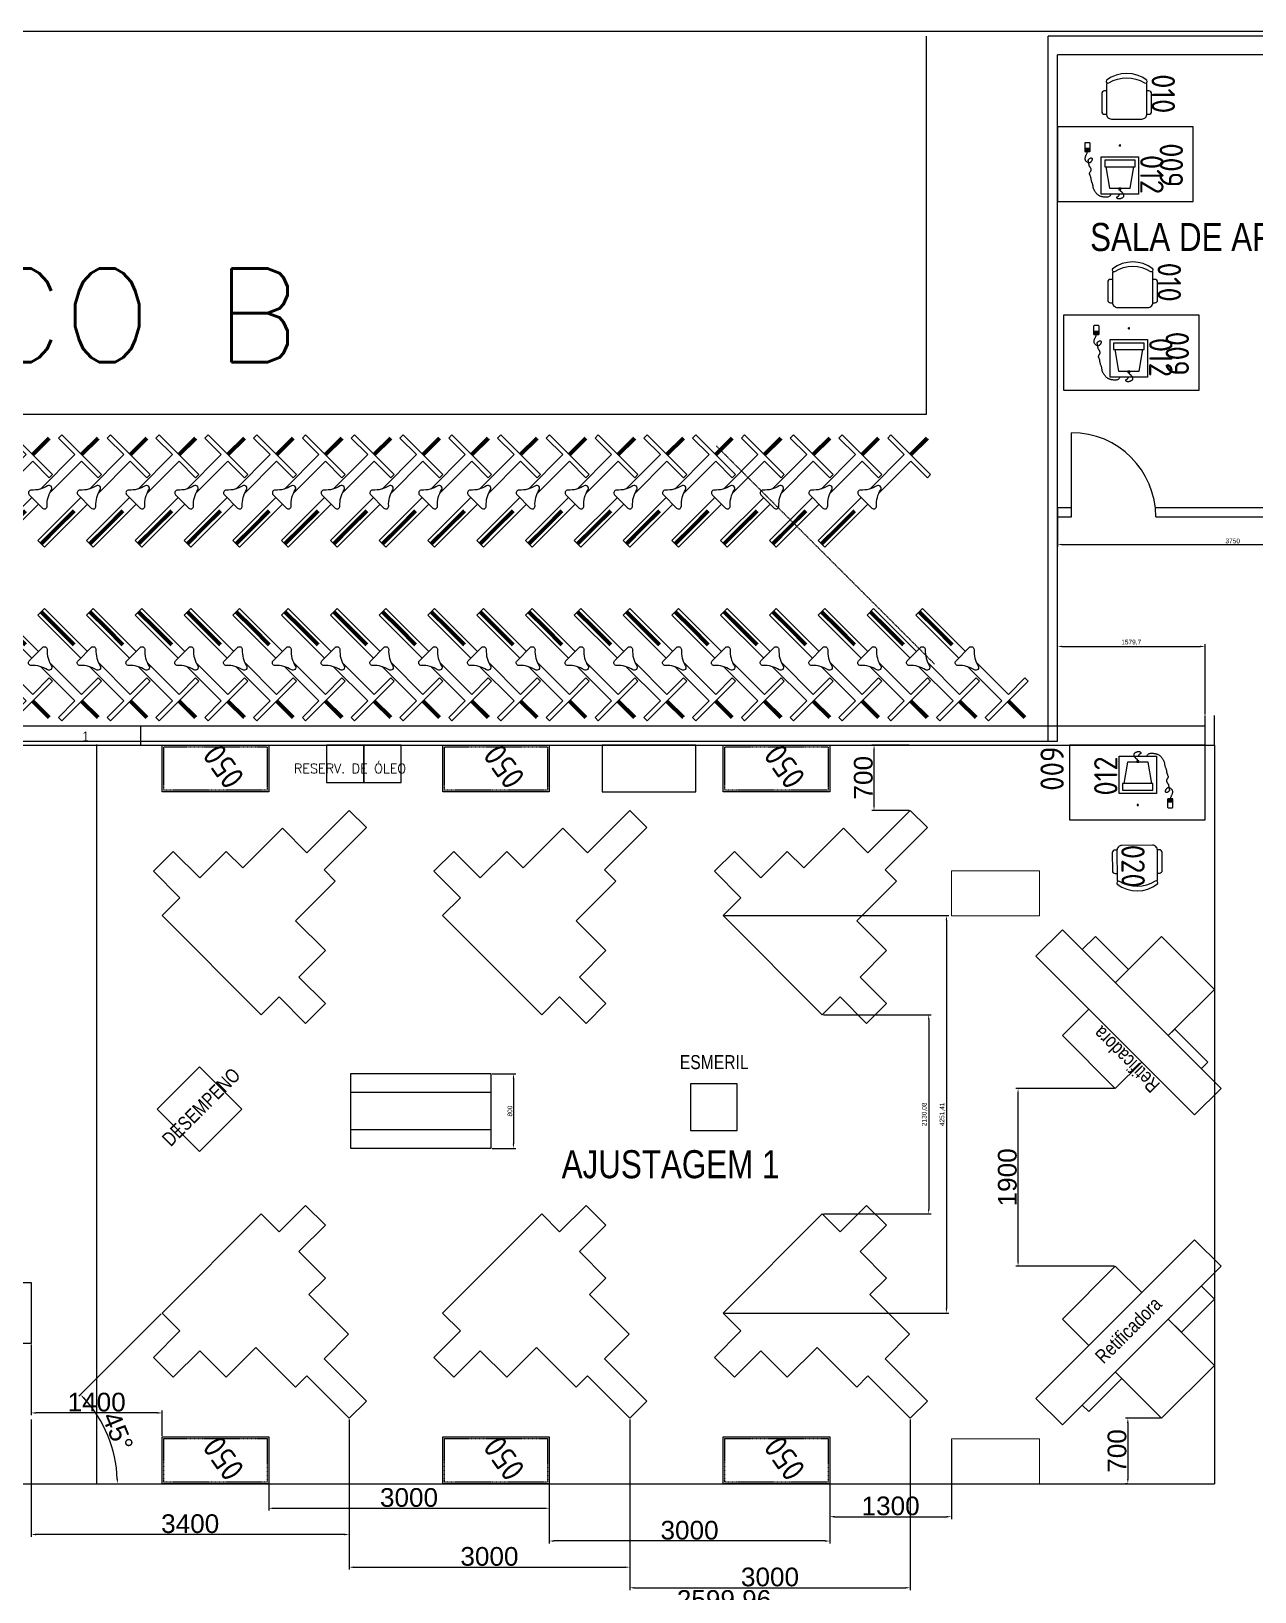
# Model space of a CAD drawing. Header units: millimetres. Extents: x 18768 to 1484868, y -11027 to 520152.
# Drawn here: x 1388153 to 1401237, y 217740 to 234430 of the extents above; entities that cross this region are included whole.
import ezdxf
from ezdxf.enums import TextEntityAlignment as Align

# ---------------------------------------------------------------- set-up
doc = ezdxf.new("R2010")
doc.units = ezdxf.units.MM
for name, pattern in [('DASHED2', [9.525, 6.35, -3.175]), ('DIVIDE', [2.15, 1.5, -0.2, 0.05, -0.15, 0.05, -0.2]), ('HIDDEN2', [4.7625, 3.175, -1.5875])]:
    doc.linetypes.add(name, pattern=pattern)
for name, color, linetype in [('3-MAQUINAS', 5, 'Continuous'), ('8-TEXTO', 4, 'Continuous'), ('8-TEXTO-DETALHES', 6, 'Continuous'), ('L025-CONTORNO', 7, 'Continuous'), ('L025-IMAGIN', 1, 'DIVIDE'), ('L025-TEXTO', 7, 'Continuous'), ('L035-ARRANJO-ADQUIRIR', 102, 'Continuous'), ('L035-ARRANJO-EXISTENTE', 180, 'Continuous'), ('L035-TEXTO', 40, 'Continuous'), ('PAREDES', 7, 'Continuous')]:
    doc.layers.add(name, color=color, linetype=linetype)
doc.layers.add('L035-DEMOLIÇÃO', color=40, linetype='Continuous', plot=False)
doc.styles.add('ISO-CP--25', font='isocp.shx', dxfattribs={"height": 250})
doc.styles.add('ROMANS', font='romans', dxfattribs={"width": 0.8, "height": 300})
doc.styles.get("Standard").update_dxf_attribs({"font": 'arial.ttf'})
doc.dimstyles.new('Anotativo', dxfattribs={"dimscale": 0, "dimtxt": 2.5, "dimasz": 2.5, "dimexe": 1.25, "dimexo": 0.625, "dimtad": 1, "dimtxsty": 'Standard', "dimcen": 2.5, "dimadec": 0, "dimazin": 0, "dimtfac": 1, "dimtmove": 0, "dimatfit": 3, "dimfxl": 1, "dimarcsym": 0})

# ---------------------------------------------------------------- blocks, each defined once
blk = doc.blocks.new('Bicicleta')
for points in [[(-1.142, 1.121), (-1.121, 1.142), (-0.944, 0.965), (-0.965, 0.944)], [(-0.788, 0.767), (-0.767, 0.788), (-0.944, 0.965), (-0.965, 0.944)], [(-0.011, -0.011), (0.011, 0.011), (-0.166, 0.187), (-0.187, 0.166)]]:
    blk.add_hatch(color=256).paths.add_polyline_path(points)
for p, q in [((-0.965, 0.944), (-1.142, 1.121)), ((-0.944, 0.965), (-1.121, 1.142)), ((-0.965, 0.944), (-0.788, 0.767)), ((-0.944, 0.965), (-0.767, 0.788)), ((-0.166, 0.187), (0.011, 0.011)), ((-0.187, 0.166), (-0.011, -0.011))]:
    blk.add_line(p, q)
at = {"color": 1}
for points in [[(-0.707, 0.636), (-1.167, 1.096), (-1.096, 1.167), (-0.636, 0.707)], [(-0.518, 0.589), (-0.177, 0.247), (0, 0.424), (0.035, 0.389), (-0.389, -0.035), (-0.424, 0), (-0.247, 0.177), (-0.615, 0.545)]]:
    blk.add_lwpolyline(points, dxfattribs=at)
blk.add_lwpolyline([(-0.714, 0.556, -0.686338), (-0.736, 0.607), (-0.595, 0.749, -0.686338), (-0.544, 0.726, 0.152911), (-0.499, 0.552, -0.794326), (-0.54, 0.511, 0.152911)], format="xyb", close=True, dxfattribs=at)
blk = doc.blocks.new('BL_SENAI_id9320211380')
at = {"layer": 'L035-ARRANJO-ADQUIRIR', "color": 0}
for points in [[(-38, 199), (-58, 199, 0.414214), (-88, 169), (-88, -21, 0.414214), (-58, -51), (-38, -51)], [(388, -137, 0.129448), (395, -110), (395, 195, 0.414214), (341, 249), (16, 249, 0.414214), (-38, 195), (-38, -112, 0.120944), (-32, -137)], [(395, -51), (415, -51, 0.414214), (445, -21), (445, 169, 0.414214), (415, 199), (395, 199)], [(368, -137, -0.290756), (-12, -137, 0.829608), (-38, -166, 0.333333), (394, -166, 0.829608), (368, -137)]]:
    blk.add_lwpolyline(points, format="xyb", dxfattribs=at)
at = {"layer": 'L025-TEXTO', "style": 'ISO-CP--25'}
blk.add_attdef('rmp_mt_codmaterial', (15, 15), '', height=40, dxfattribs=at)
at = {"layer": 'L025-TEXTO', "style": 'ISO-CP--25', "flags": 1}
for tag in ['rmp_mt_nomeunid', 'rmp_mt_potencia', 'rmp_mt_cod']:
    blk.add_attdef(tag, (15, 15), '', height=40, dxfattribs=at)
blk = doc.blocks.new('BL_SENAI_id9320220810')
at = {"layer": 'L025-CONTORNO', "color": 0}
blk.add_lwpolyline([(-688, 238), (112, 238), (112, 1688), (-688, 1688)], close=True, dxfattribs=at)
at = {"layer": 'L025-TEXTO', "style": 'ISO-CP--25'}
blk.add_attdef('rmp_mt_codmaterial', (15, 15), '', height=40, dxfattribs=at)
at = {"layer": 'L025-TEXTO', "style": 'ISO-CP--25', "flags": 1}
for tag in ['rmp_mt_nomeunid', 'rmp_mt_potencia', 'rmp_mt_cod']:
    blk.add_attdef(tag, (15, 15), '', height=40, dxfattribs=at)
blk = doc.blocks.new('BL_SENAI_id9370710510')
at = {"layer": 'L035-ARRANJO-ADQUIRIR', "color": 0}
for p, q in [((491, 168), (491, 85)), ((495, 168), (495, 145)), ((511, 168), (495, 168)), ((542, 174), (498, 174)), ((511, 145), (511, 168)), ((529, 168), (512, 168)), ((512, 168), (512, 145)), ((529, 145), (529, 168)), ((530, 168), (530, 145)), ((546, 168), (530, 168)), ((546, 145), (546, 168)), ((549, 85), (549, 168)), ((185, 107), (161, 107)), ((173, 95), (173, 119)), ((491, 142), (549, 142)), ((491, 141), (549, 141)), ((495, 145), (511, 145)), ((498, 78), (542, 78)), ((512, 145), (529, 145)), ((530, 145), (546, 145))]:
    blk.add_line(p, q, dxfattribs=at)
for points in [[(173, 581), (172, 586), (170, 590), (168, 593), (165, 596), (162, 598), (160, 599), (158, 600), (156, 602), (154, 603), (153, 604), (152, 606), (152, 607), (152, 609), (151, 610), (151, 611), (150, 612), (149, 613), (148, 614), (146, 615), (145, 616), (143, 617), (141, 618), (139, 620), (138, 622), (136, 624), (135, 627), (134, 630), (133, 633), (133, 637), (133, 640), (133, 644), (133, 647), (134, 650), (134, 653), (135, 656), (137, 658), (138, 661), (140, 663), (142, 665), (144, 667), (146, 668), (148, 670), (151, 671), (153, 672), (156, 673), (158, 674), (160, 675), (162, 676), (164, 676), (166, 677), (168, 678), (170, 678), (172, 679), (174, 679), (175, 679), (177, 680), (179, 680), (180, 680), (182, 680), (183, 680), (185, 680), (187, 680), (189, 679), (190, 679), (192, 678), (194, 678), (195, 677), (197, 676), (199, 675), (200, 674), (201, 672), (203, 671), (204, 670), (205, 669), (205, 667), (206, 666), (206, 665), (206, 664), (206, 663), (206, 662), (205, 660), (205, 659), (204, 658), (203, 658), (201, 657), (200, 656), (199, 655), (197, 654), (196, 653), (194, 653), (193, 652), (191, 651), (190, 650), (189, 649), (187, 648), (186, 647), (185, 645), (184, 644), (183, 642), (182, 640), (181, 637), (179, 635), (176, 632), (173, 629)], [(323, 336), (283, 566), (63, 566), (23, 336)], [(268, 629), (272, 638), (277, 645), (282, 650), (288, 655), (294, 657), (300, 659), (307, 661), (313, 661), (320, 662), (326, 662), (332, 661), (338, 661), (343, 660), (349, 659), (355, 658), (360, 657), (366, 656), (371, 654), (377, 652), (382, 651), (387, 649), (392, 646), (397, 644), (402, 641), (406, 637), (411, 634), (415, 630), (419, 626), (422, 621), (426, 617), (430, 612), (433, 607), (437, 602), (440, 597), (443, 591), (447, 586), (449, 580), (452, 575), (454, 570), (456, 565), (457, 560), (458, 555), (459, 550), (460, 545), (460, 540), (461, 535), (461, 531), (462, 526), (464, 521), (466, 516), (467, 511), (470, 507), (472, 502), (474, 496), (475, 491), (477, 486), (478, 481), (479, 475), (480, 470), (481, 465), (481, 459), (482, 454), (483, 449), (484, 445), (486, 440), (487, 436), (489, 432), (491, 428), (492, 425), (494, 421), (495, 418), (496, 415), (496, 411), (496, 408), (496, 405), (495, 402), (494, 398), (493, 395), (492, 393), (490, 390), (488, 387), (486, 385), (484, 382), (482, 380), (481, 377), (480, 375), (479, 372), (479, 369), (479, 366), (479, 362), (481, 359), (482, 355), (484, 352), (486, 348), (488, 345), (490, 342), (492, 338), (493, 336), (495, 333), (497, 331), (498, 329), (499, 327), (500, 326), (501, 325), (501, 325), (501, 324), (501, 324), (501, 324), (501, 324), (500, 323), (500, 322), (501, 319), (501, 316), (502, 312), (503, 308), (504, 303), (505, 298), (506, 293), (507, 287), (508, 283), (509, 278), (510, 275), (511, 271), (511, 268), (511, 265), (510, 262), (509, 259), (507, 257), (505, 254), (502, 251), (498, 248), (495, 246), (491, 244), (487, 242), (483, 241), (480, 241), (477, 241), (475, 242), (473, 243), (471, 245), (470, 247), (469, 250), (469, 253), (469, 256), (469, 259), (470, 262), (471, 265), (472, 268), (473, 271), (475, 274), (477, 277), (479, 280), (482, 283), (485, 286), (488, 289), (491, 291), (495, 293), (498, 294), (503, 294), (507, 293), (512, 292), (517, 290), (522, 287), (527, 283), (531, 279), (536, 274), (539, 269), (542, 263), (543, 257), (544, 251), (544, 245), (543, 239), (542, 233), (540, 227), (538, 221), (536, 216), (533, 210), (530, 205), (528, 199), (525, 194), (523, 189), (521, 183), (520, 177), (520, 174)]]:
    blk.add_lwpolyline(points, dxfattribs=at)
for points in [[(-27, 229), (-27, 629), (373, 629), (373, 229)], [(162, 566), (184, 566), (184, 581), (162, 581)], [(335, 266), (335, 336), (10, 336), (10, 266)]]:
    blk.add_lwpolyline(points, close=True, dxfattribs=at)
for centre, start, end in [((498, 168), 90, 180), ((542, 168), 0, 90), ((498, 85), 180, 270), ((542, 85), 270, 0)]:
    blk.add_arc(centre, 6.72, start, end, dxfattribs=at)
at = {"layer": 'L025-TEXTO', "style": 'ISO-CP--25'}
blk.add_attdef('rmp_mt_codmaterial', (15, 15), '', height=40, dxfattribs=at)
at = {"layer": 'L025-TEXTO', "style": 'ISO-CP--25', "flags": 1}
for tag in ['rmp_mt_nomeunid', 'rmp_mt_potencia', 'rmp_mt_cod']:
    blk.add_attdef(tag, (15, 15), '', height=40, dxfattribs=at)
blk = doc.blocks.new('*D313')
at = {"layer": 'DEFPOINTS', "color": 0, "linetype": 'ByBlock', "lineweight": 15, "transparency": 16777216}
for p in [(1399126, 229336), (1402876, 229336), (1402876, 228940)]:
    blk.add_point(p, dxfattribs=at)
at = {"layer": 'PAREDES', "color": 0, "linetype": 'ByBlock', "lineweight": -2, "transparency": 16777216}
for p, q in [((1399126, 229323), (1399126, 228915)), ((1402876, 229323), (1402876, 228915)), ((1399176, 228940), (1402826, 228940))]:
    blk.add_line(p, q, dxfattribs=at)
at = {"layer": 'PAREDES', "color": 0, "linetype": 'ByBlock', "lineweight": 15, "transparency": 16777216}
for points in [[(1399176, 228948), (1399176, 228932), (1399126, 228940)], [(1402826, 228948), (1402826, 228932), (1402876, 228940)]]:
    blk.add_solid(points, dxfattribs=at)
at = {"layer": 'PAREDES', "color": 0, "linetype": 'ByBlock', "lineweight": 15, "transparency": 16777216, "insert": (1401001, 228978), "char_height": 50, "attachment_point": 5}
blk.add_mtext('3750', dxfattribs=at)
blk = doc.blocks.new('*D452')
at = {"layer": 'DEFPOINTS', "color": 0, "linetype": 'ByBlock', "lineweight": 15, "transparency": 16777216}
for p in [(1396862, 217506), (1394262, 216644), (1396862, 216644)]:
    blk.add_point(p, dxfattribs=at)
at = {"layer": 'PAREDES', "color": 0, "linetype": 'ByBlock', "lineweight": -2, "transparency": 16777216}
for p, q in [((1394262, 216657), (1394262, 217531)), ((1394312, 217506), (1396812, 217506)), ((1396862, 216657), (1396862, 217531))]:
    blk.add_line(p, q, dxfattribs=at)
at = {"layer": 'PAREDES', "color": 0, "linetype": 'ByBlock', "lineweight": 15, "transparency": 16777216}
for points in [[(1394312, 217514), (1394312, 217498), (1394262, 217506)], [(1396812, 217514), (1396812, 217498), (1396862, 217506)]]:
    blk.add_solid(points, dxfattribs=at)
at = {"layer": 'PAREDES', "color": 0, "linetype": 'ByBlock', "lineweight": 15, "transparency": 16777216, "insert": (1395562, 217639), "char_height": 200, "attachment_point": 5}
blk.add_mtext('2599,96', dxfattribs=at)
blk = doc.blocks.new('BL_SENAI_id9320240650')
at = {"layer": 'L035-ARRANJO-EXISTENTE', "color": 0}
blk.add_lwpolyline([(-595, 399), (-595, -251), (1405, -251), (1405, 399)], close=True, dxfattribs=at)
at = {"layer": 'L025-TEXTO', "style": 'ISO-CP--25'}
blk.add_attdef('rmp_mt_codmaterial', (15, 15), '', height=40, dxfattribs=at)
at = {"layer": 'L025-TEXTO', "style": 'ISO-CP--25', "flags": 1}
for tag in ['rmp_mt_nomeunid', 'rmp_mt_potencia', 'rmp_mt_cod']:
    blk.add_attdef(tag, (15, 15), '', height=40, dxfattribs=at)
blk = doc.blocks.new('BL_SENAI_id9320230820')
at = {"layer": 'L035-ARRANJO-EXISTENTE', "color": 0}
blk.add_lwpolyline([(-449, -183), (691, -183), (691, 317), (-449, 317)], close=True, dxfattribs=at)
at = {"layer": 'L035-ARRANJO-EXISTENTE', "color": 0, "linetype": 'HIDDEN2'}
blk.add_lwpolyline([(-431, -165), (673, -165), (673, 299), (-431, 299)], close=True, dxfattribs=at)
at = {"layer": 'L025-TEXTO', "style": 'ISO-CP--25'}
blk.add_attdef('rmp_mt_codmaterial', (15, 15), '', height=40, dxfattribs=at)
at = {"layer": 'L025-TEXTO', "style": 'ISO-CP--25', "flags": 1}
for tag in ['rmp_mt_nomeunid', 'rmp_mt_potencia', 'rmp_mt_cod']:
    blk.add_attdef(tag, (15, 15), '', height=40, dxfattribs=at)
blk = doc.blocks.new('BL_SENAI_id9320210400')
at = {"layer": 'L035-ARRANJO-ADQUIRIR', "color": 0}
for points in [[(-690, 550, -0.290756), (-310, 550, 0.829608), (-284, 579, 0.333333), (-716, 579, 0.829608), (-690, 550)], [(-710, 550, 0.129448), (-717, 523), (-717, 219, 0.414214), (-663, 164), (-338, 164, 0.414214), (-284, 219), (-284, 525, 0.120944), (-290, 550)], [(-717, 464), (-737, 464, 0.414214), (-767, 434), (-767, 244, 0.414214), (-737, 214), (-717, 214)], [(-284, 214), (-264, 214, 0.414214), (-234, 244), (-234, 434, 0.414214), (-264, 464), (-284, 464)]]:
    blk.add_lwpolyline(points, format="xyb", dxfattribs=at)
at = {"layer": 'L025-TEXTO', "style": 'ISO-CP--25'}
blk.add_attdef('rmp_mt_codmaterial', (15, 15), '', height=40, dxfattribs=at)
at = {"layer": 'L025-TEXTO', "style": 'ISO-CP--25', "flags": 1}
for tag in ['rmp_mt_nomeunid', 'rmp_mt_potencia', 'rmp_mt_cod']:
    blk.add_attdef(tag, (15, 15), '', height=40, dxfattribs=at)
blk = doc.blocks.new('*D474')
at = {"layer": 'DEFPOINTS', "color": 0, "linetype": 'ByBlock', "lineweight": 15, "transparency": 16777216}
for p in [(1390613, 221781), (1389552, 220720), (1389029, 219245), (1382003, 218896), (1400806, 218896)]:
    blk.add_point(p, dxfattribs=at)
at = {"layer": 'PAREDES', "color": 0, "linetype": 'ByBlock', "lineweight": -2, "transparency": 16777216}
blk.add_line((1389543, 220711), (1388662, 219831), dxfattribs=at)
blk.add_arc((1387728, 218896), 1347, 2.1274, 42.8726, dxfattribs=at)
at = {"layer": 'PAREDES', "color": 0, "linetype": 'ByBlock', "lineweight": 15, "transparency": 16777216}
for points in [[(1388709, 219806), (1388721, 219818), (1388680, 219848)], [(1389082, 218946), (1389065, 218946), (1389075, 218896)]]:
    blk.add_solid(points, dxfattribs=at)
at = {"layer": 'PAREDES', "color": 0, "linetype": 'ByBlock', "lineweight": 15, "transparency": 16777216, "insert": (1389078, 219455), "char_height": 200, "attachment_point": 5, "rotation": 292.5}
blk.add_mtext('45°', dxfattribs=at)
blk = doc.blocks.new('*D475')
at = {"layer": 'DEFPOINTS', "color": 0, "linetype": 'ByBlock', "lineweight": 15, "transparency": 16777216}
for p in [(1388153, 220396), (1388153, 219653), (1389553, 219396)]:
    blk.add_point(p, dxfattribs=at)
at = {"layer": 'PAREDES', "color": 0, "linetype": 'ByBlock', "lineweight": -2, "transparency": 16777216}
for p, q in [((1388153, 220383), (1388153, 219628)), ((1389503, 219653), (1388203, 219653)), ((1389553, 219408), (1389553, 219678))]:
    blk.add_line(p, q, dxfattribs=at)
at = {"layer": 'PAREDES', "color": 0, "linetype": 'ByBlock', "lineweight": 15, "transparency": 16777216}
for points in [[(1388203, 219661), (1388203, 219644), (1388153, 219653)], [(1389503, 219661), (1389503, 219644), (1389553, 219653)]]:
    blk.add_solid(points, dxfattribs=at)
at = {"layer": 'PAREDES', "color": 0, "linetype": 'ByBlock', "lineweight": 15, "transparency": 16777216, "insert": (1388853, 219767), "char_height": 200, "attachment_point": 5}
blk.add_mtext('1400', dxfattribs=at)
blk = doc.blocks.new('*D476')
at = {"layer": 'DEFPOINTS', "color": 0, "linetype": 'ByBlock', "lineweight": 15, "transparency": 16777216}
for p in [(1390693, 219396), (1393693, 219396), (1393693, 218633)]:
    blk.add_point(p, dxfattribs=at)
at = {"layer": 'PAREDES', "color": 0, "linetype": 'ByBlock', "lineweight": -2, "transparency": 16777216}
for p, q in [((1390693, 219383), (1390693, 218608)), ((1393693, 219383), (1393693, 218608)), ((1390743, 218633), (1393643, 218633))]:
    blk.add_line(p, q, dxfattribs=at)
at = {"layer": 'PAREDES', "color": 0, "linetype": 'ByBlock', "lineweight": 15, "transparency": 16777216}
for points in [[(1390743, 218641), (1390743, 218624), (1390693, 218633)], [(1393643, 218641), (1393643, 218624), (1393693, 218633)]]:
    blk.add_solid(points, dxfattribs=at)
at = {"layer": 'PAREDES', "color": 0, "linetype": 'ByBlock', "lineweight": 15, "transparency": 16777216, "insert": (1392193, 218747), "char_height": 200, "attachment_point": 5}
blk.add_mtext('3000', dxfattribs=at)
blk = doc.blocks.new('*D477')
at = {"layer": 'DEFPOINTS', "color": 0, "linetype": 'ByBlock', "lineweight": 15, "transparency": 16777216}
for p in [(1393693, 218896), (1396693, 218896), (1393693, 218283)]:
    blk.add_point(p, dxfattribs=at)
at = {"layer": 'PAREDES', "color": 0, "linetype": 'ByBlock', "lineweight": -2, "transparency": 16777216}
for p, q in [((1393693, 218883), (1393693, 218258)), ((1396693, 218883), (1396693, 218258)), ((1396643, 218283), (1393743, 218283))]:
    blk.add_line(p, q, dxfattribs=at)
at = {"layer": 'PAREDES', "color": 0, "linetype": 'ByBlock', "lineweight": 15, "transparency": 16777216}
for points in [[(1393743, 218291), (1393743, 218274), (1393693, 218283)], [(1396643, 218291), (1396643, 218274), (1396693, 218283)]]:
    blk.add_solid(points, dxfattribs=at)
at = {"layer": 'PAREDES', "color": 0, "linetype": 'ByBlock', "lineweight": 15, "transparency": 16777216, "insert": (1395193, 218397), "char_height": 200, "attachment_point": 5}
blk.add_mtext('3000', dxfattribs=at)
blk = doc.blocks.new('*D478')
at = {"layer": 'DEFPOINTS', "color": 0, "linetype": 'ByBlock', "lineweight": 15, "transparency": 16777216}
for p in [(1388153, 219596), (1391553, 219596), (1388153, 218353)]:
    blk.add_point(p, dxfattribs=at)
at = {"layer": 'PAREDES', "color": 0, "linetype": 'ByBlock', "lineweight": -2, "transparency": 16777216}
for p, q in [((1388153, 219583), (1388153, 218328)), ((1391553, 219583), (1391553, 218328)), ((1391503, 218353), (1388203, 218353))]:
    blk.add_line(p, q, dxfattribs=at)
at = {"layer": 'PAREDES', "color": 0, "linetype": 'ByBlock', "lineweight": 15, "transparency": 16777216}
for points in [[(1388203, 218361), (1388203, 218344), (1388153, 218353)], [(1391503, 218361), (1391503, 218344), (1391553, 218353)]]:
    blk.add_solid(points, dxfattribs=at)
at = {"layer": 'PAREDES', "color": 0, "linetype": 'ByBlock', "lineweight": 15, "transparency": 16777216, "insert": (1389853, 218467), "char_height": 200, "attachment_point": 5}
blk.add_mtext('3400', dxfattribs=at)
blk = doc.blocks.new('*D479')
at = {"layer": 'DEFPOINTS', "color": 0, "linetype": 'ByBlock', "lineweight": 15, "transparency": 16777216}
for p in [(1391553, 219596), (1394553, 219596), (1394553, 218003)]:
    blk.add_point(p, dxfattribs=at)
at = {"layer": 'PAREDES', "color": 0, "linetype": 'ByBlock', "lineweight": -2, "transparency": 16777216}
for p, q in [((1391553, 219583), (1391553, 217978)), ((1394553, 219583), (1394553, 217978)), ((1391603, 218003), (1394503, 218003))]:
    blk.add_line(p, q, dxfattribs=at)
at = {"layer": 'PAREDES', "color": 0, "linetype": 'ByBlock', "lineweight": 15, "transparency": 16777216}
for points in [[(1391603, 218011), (1391603, 217994), (1391553, 218003)], [(1394503, 218011), (1394503, 217994), (1394553, 218003)]]:
    blk.add_solid(points, dxfattribs=at)
at = {"layer": 'PAREDES', "color": 0, "linetype": 'ByBlock', "lineweight": 15, "transparency": 16777216, "insert": (1393053, 218117), "char_height": 200, "attachment_point": 5}
blk.add_mtext('3000', dxfattribs=at)
blk = doc.blocks.new('*D480')
at = {"layer": 'DEFPOINTS', "color": 0, "linetype": 'ByBlock', "lineweight": 15, "transparency": 16777216}
for p in [(1394553, 219596), (1397553, 219596), (1397553, 217783)]:
    blk.add_point(p, dxfattribs=at)
at = {"layer": 'PAREDES', "color": 0, "linetype": 'ByBlock', "lineweight": -2, "transparency": 16777216}
for p, q in [((1394553, 219583), (1394553, 217758)), ((1397553, 219583), (1397553, 217758)), ((1394603, 217783), (1397503, 217783))]:
    blk.add_line(p, q, dxfattribs=at)
at = {"layer": 'PAREDES', "color": 0, "linetype": 'ByBlock', "lineweight": 15, "transparency": 16777216}
for points in [[(1394603, 217791), (1394603, 217774), (1394553, 217783)], [(1397503, 217791), (1397503, 217774), (1397553, 217783)]]:
    blk.add_solid(points, dxfattribs=at)
at = {"layer": 'PAREDES', "color": 0, "linetype": 'ByBlock', "lineweight": 15, "transparency": 16777216, "insert": (1396053, 217897), "char_height": 200, "attachment_point": 5}
blk.add_mtext('3000', dxfattribs=at)
blk = doc.blocks.new('*D481')
at = {"layer": 'DEFPOINTS', "color": 0, "linetype": 'ByBlock', "lineweight": 15, "transparency": 16777216}
for p in [(1397166, 226796), (1397553, 226796), (1397553, 226096)]:
    blk.add_point(p, dxfattribs=at)
at = {"layer": 'PAREDES', "color": 0, "linetype": 'ByBlock', "lineweight": -2, "transparency": 16777216}
for p, q in [((1397541, 226796), (1397141, 226796)), ((1397166, 226146), (1397166, 226746)), ((1397541, 226096), (1397141, 226096))]:
    blk.add_line(p, q, dxfattribs=at)
at = {"layer": 'PAREDES', "color": 0, "linetype": 'ByBlock', "lineweight": 15, "transparency": 16777216}
for points in [[(1397158, 226746), (1397174, 226746), (1397166, 226796)], [(1397158, 226146), (1397174, 226146), (1397166, 226096)]]:
    blk.add_solid(points, dxfattribs=at)
at = {"layer": 'PAREDES', "color": 0, "linetype": 'ByBlock', "lineweight": 15, "transparency": 16777216, "insert": (1397052, 226446), "char_height": 200, "attachment_point": 5, "rotation": 90}
blk.add_mtext('700', dxfattribs=at)
blk = doc.blocks.new('*D482')
at = {"layer": 'DEFPOINTS', "color": 0, "linetype": 'ByBlock', "lineweight": 15, "transparency": 16777216}
for p in [(1396693, 219396), (1397993, 219376), (1397993, 218543)]:
    blk.add_point(p, dxfattribs=at)
at = {"layer": 'PAREDES', "color": 0, "linetype": 'ByBlock', "lineweight": -2, "transparency": 16777216}
for p, q in [((1396693, 219383), (1396693, 218518)), ((1397993, 219363), (1397993, 218518)), ((1396743, 218543), (1397943, 218543))]:
    blk.add_line(p, q, dxfattribs=at)
at = {"layer": 'PAREDES', "color": 0, "linetype": 'ByBlock', "lineweight": 15, "transparency": 16777216}
for points in [[(1396743, 218551), (1396743, 218534), (1396693, 218543)], [(1397943, 218551), (1397943, 218534), (1397993, 218543)]]:
    blk.add_solid(points, dxfattribs=at)
at = {"layer": 'PAREDES', "color": 0, "linetype": 'ByBlock', "lineweight": 15, "transparency": 16777216, "insert": (1397343, 218657), "char_height": 200, "attachment_point": 5}
blk.add_mtext('1300', dxfattribs=at)
blk = doc.blocks.new('*D483')
at = {"layer": 'DEFPOINTS', "color": 0, "linetype": 'ByBlock', "lineweight": 15, "transparency": 16777216}
for p in [(1400240, 219596), (1399880, 218896), (1399886, 218896)]:
    blk.add_point(p, dxfattribs=at)
at = {"layer": 'PAREDES', "color": 0, "linetype": 'ByBlock', "lineweight": -2, "transparency": 16777216}
for p, q in [((1400228, 219596), (1399855, 219596)), ((1399880, 219546), (1399880, 218946)), ((1399874, 218896), (1399855, 218896))]:
    blk.add_line(p, q, dxfattribs=at)
at = {"layer": 'PAREDES', "color": 0, "linetype": 'ByBlock', "lineweight": 15, "transparency": 16777216}
for points in [[(1399871, 219546), (1399888, 219546), (1399880, 219596)], [(1399871, 218946), (1399888, 218946), (1399880, 218896)]]:
    blk.add_solid(points, dxfattribs=at)
at = {"layer": 'PAREDES', "color": 0, "linetype": 'ByBlock', "lineweight": 15, "transparency": 16777216, "insert": (1399765, 219246), "char_height": 200, "attachment_point": 5, "rotation": 90}
blk.add_mtext('700', dxfattribs=at)
blk = doc.blocks.new('*D484')
at = {"layer": 'DEFPOINTS', "color": 0, "linetype": 'ByBlock', "lineweight": 15, "transparency": 16777216}
for p in [(1398706, 223122), (1399745, 223122), (1399745, 221222)]:
    blk.add_point(p, dxfattribs=at)
at = {"layer": 'PAREDES', "color": 0, "linetype": 'ByBlock', "lineweight": -2, "transparency": 16777216}
for p, q in [((1399733, 223122), (1398681, 223122)), ((1398706, 221272), (1398706, 223072)), ((1399733, 221222), (1398681, 221222))]:
    blk.add_line(p, q, dxfattribs=at)
at = {"layer": 'PAREDES', "color": 0, "linetype": 'ByBlock', "lineweight": 15, "transparency": 16777216}
for points in [[(1398698, 223072), (1398714, 223072), (1398706, 223122)], [(1398698, 221272), (1398714, 221272), (1398706, 221222)]]:
    blk.add_solid(points, dxfattribs=at)
at = {"layer": 'PAREDES', "color": 0, "linetype": 'ByBlock', "lineweight": 15, "transparency": 16777216, "insert": (1398592, 222172), "char_height": 200, "attachment_point": 5, "rotation": 90}
blk.add_mtext('1900', dxfattribs=at)
blk = doc.blocks.new('*D485')
at = {"layer": 'DEFPOINTS', "color": 0, "linetype": 'ByBlock', "lineweight": 15, "transparency": 16777216}
for p in [(1395552, 224972), (1395552, 220720), (1397940, 220720)]:
    blk.add_point(p, dxfattribs=at)
at = {"layer": 'PAREDES', "color": 0, "linetype": 'ByBlock', "lineweight": -2, "transparency": 16777216}
for p, q in [((1395565, 224972), (1397965, 224972)), ((1397940, 224922), (1397940, 220770)), ((1395565, 220720), (1397965, 220720))]:
    blk.add_line(p, q, dxfattribs=at)
at = {"layer": 'PAREDES', "color": 0, "linetype": 'ByBlock', "lineweight": 15, "transparency": 16777216}
for points in [[(1397932, 224922), (1397948, 224922), (1397940, 224972)], [(1397932, 220770), (1397948, 220770), (1397940, 220720)]]:
    blk.add_solid(points, dxfattribs=at)
at = {"layer": 'PAREDES', "color": 0, "linetype": 'ByBlock', "lineweight": 15, "transparency": 16777216, "insert": (1397897, 222846), "char_height": 50, "attachment_point": 5, "rotation": 90}
blk.add_mtext('4251,41', dxfattribs=at)
blk = doc.blocks.new('*D486')
at = {"layer": 'DEFPOINTS', "color": 0, "linetype": 'ByBlock', "lineweight": 15, "transparency": 16777216}
for p in [(1396613, 223911), (1396613, 221781), (1397750, 221781)]:
    blk.add_point(p, dxfattribs=at)
at = {"layer": 'PAREDES', "color": 0, "linetype": 'ByBlock', "lineweight": -2, "transparency": 16777216}
for p, q in [((1396625, 223911), (1397775, 223911)), ((1397750, 223861), (1397750, 221831)), ((1396625, 221781), (1397775, 221781))]:
    blk.add_line(p, q, dxfattribs=at)
at = {"layer": 'PAREDES', "color": 0, "linetype": 'ByBlock', "lineweight": 15, "transparency": 16777216}
for points in [[(1397742, 223861), (1397758, 223861), (1397750, 223911)], [(1397742, 221831), (1397758, 221831), (1397750, 221781)]]:
    blk.add_solid(points, dxfattribs=at)
at = {"layer": 'PAREDES', "color": 0, "linetype": 'ByBlock', "lineweight": 15, "transparency": 16777216, "insert": (1397707, 222846), "char_height": 50, "attachment_point": 5, "rotation": 90}
blk.add_mtext('2130,08', dxfattribs=at)
blk = doc.blocks.new('*D487')
at = {"layer": 'DEFPOINTS', "color": 0, "linetype": 'ByBlock', "lineweight": 15, "transparency": 16777216}
for p in [(1393070, 223281), (1393070, 222481), (1393310, 222481)]:
    blk.add_point(p, dxfattribs=at)
at = {"layer": 'PAREDES', "color": 0, "linetype": 'ByBlock', "lineweight": -2, "transparency": 16777216}
for p, q in [((1393082, 223281), (1393335, 223281)), ((1393310, 223231), (1393310, 222531)), ((1393082, 222481), (1393335, 222481))]:
    blk.add_line(p, q, dxfattribs=at)
at = {"layer": 'PAREDES', "color": 0, "linetype": 'ByBlock', "lineweight": 15, "transparency": 16777216}
for points in [[(1393302, 223231), (1393318, 223231), (1393310, 223281)], [(1393302, 222531), (1393318, 222531), (1393310, 222481)]]:
    blk.add_solid(points, dxfattribs=at)
at = {"layer": 'PAREDES', "color": 0, "linetype": 'ByBlock', "lineweight": 15, "transparency": 16777216, "insert": (1393272, 222881), "char_height": 50, "attachment_point": 5, "rotation": 90}
blk.add_mtext('800', dxfattribs=at)
blk = doc.blocks.new('*D488')
at = {"layer": 'DEFPOINTS', "color": 0, "linetype": 'ByBlock', "lineweight": 15, "transparency": 16777216}
for p in [(1400706, 227850), (1399126, 226996), (1400706, 227110)]:
    blk.add_point(p, dxfattribs=at)
at = {"layer": 'PAREDES', "color": 0, "linetype": 'ByBlock', "lineweight": -2, "transparency": 16777216}
for p, q in [((1399126, 227008), (1399126, 227875)), ((1399176, 227850), (1400656, 227850)), ((1400706, 227123), (1400706, 227875))]:
    blk.add_line(p, q, dxfattribs=at)
at = {"layer": 'PAREDES', "color": 0, "linetype": 'ByBlock', "lineweight": 15, "transparency": 16777216}
for points in [[(1399176, 227858), (1399176, 227842), (1399126, 227850)], [(1400656, 227858), (1400656, 227842), (1400706, 227850)]]:
    blk.add_solid(points, dxfattribs=at)
at = {"layer": 'PAREDES', "color": 0, "linetype": 'ByBlock', "lineweight": 15, "transparency": 16777216, "insert": (1399916, 227893), "char_height": 50, "attachment_point": 5}
blk.add_mtext('1579,7', dxfattribs=at)

msp = doc.modelspace()

# ---------------------------------------------------------------- linework, layer by layer
at = {"color": 1, "linetype": 'DASHED2'}
for p, q in [((1397813.634, 227660.727), (1395480.181, 229994.179)), ((1388853.291, 218899.745), (1388853.291, 226799.745))]:
    msp.add_line(p, q, dxfattribs=at)
for p, q in [((1399278.496, 229235.995), (1399278.496, 230135.995)), ((1389460.255, 225445.456), (1389672.387, 225657.588)), ((1392460.255, 225445.456), (1392672.387, 225657.588)), ((1395460.255, 225445.456), (1395672.387, 225657.588)), ((1391569.754, 223081.463), (1393069.754, 223081.463)), ((1393069.754, 222681.463), (1391569.754, 222681.463)), ((1391086.605, 221872.876), (1391298.737, 221660.744)), ((1394086.605, 221872.876), (1394298.737, 221660.744)), ((1397086.605, 221872.876), (1397298.737, 221660.744))]:
    msp.add_line(p, q)
at = {"color": 1}
msp.add_line((1389325.298, 226795.995), (1389325.298, 226995.995), dxfattribs=at)
msp.add_line((1389325.298, 226795.995), (1389325.298, 226995.995), dxfattribs=at)
for points in [[(1394260, 226295.995), (1395260, 226295.995), (1395260, 226795.995), (1394260, 226795.995)], [(1389953.601, 222450.156), (1390406.149, 222902.704), (1389953.601, 223355.253), (1389501.052, 222902.704)], [(1391569.754, 223281.463), (1393069.754, 223281.463), (1393069.754, 222481.463), (1391569.754, 222481.463)], [(1395703.769, 222673.153), (1395703.769, 223173.153), (1395203.769, 223173.153), (1395203.769, 222673.153)]]:
    msp.add_lwpolyline(points, close=True)
for points in [[(1389672.387, 225657.588), (1389955.23, 225374.745), (1390238.072, 225657.588), (1390414.849, 225480.811), (1390839.113, 225905.075), (1391100.743, 225643.446), (1391553.291, 226095.994), (1391737.139, 225912.146), (1391284.59, 225459.598), (1391404.798, 225339.39), (1390980.534, 224915.126), (1391298.732, 224596.928), (1391015.89, 224314.085), (1391298.732, 224031.242), (1391086.6, 223819.11), (1390803.758, 224101.953), (1390612.839, 223911.034), (1389552.179, 224971.694), (1389743.098, 225162.613), (1389460.255, 225445.456)], [(1392672.387, 225657.588), (1392955.23, 225374.745), (1393238.072, 225657.588), (1393414.849, 225480.811), (1393839.113, 225905.075), (1394100.743, 225643.446), (1394553.291, 226095.994), (1394737.139, 225912.146), (1394284.59, 225459.598), (1394404.798, 225339.39), (1393980.534, 224915.126), (1394298.732, 224596.928), (1394015.89, 224314.085), (1394298.732, 224031.242), (1394086.6, 223819.11), (1393803.758, 224101.953), (1393612.839, 223911.034), (1392552.179, 224971.694), (1392743.098, 225162.613), (1392460.255, 225445.456)], [(1395672.387, 225657.588), (1395955.23, 225374.745), (1396238.072, 225657.588), (1396414.849, 225480.811), (1396839.113, 225905.075), (1397100.743, 225643.446), (1397553.291, 226095.994), (1397737.139, 225912.146), (1397284.59, 225459.598), (1397404.798, 225339.39), (1396980.534, 224915.126), (1397298.732, 224596.928), (1397015.89, 224314.085), (1397298.732, 224031.242), (1397086.6, 223819.11), (1396803.758, 224101.953), (1396612.839, 223911.034), (1395552.179, 224971.694), (1395743.098, 225162.613), (1395460.255, 225445.456)], [(1391298.737, 221660.744), (1391015.894, 221377.901), (1391298.737, 221095.059), (1391121.96, 220918.282), (1391546.224, 220494.018), (1391284.595, 220232.388), (1391737.143, 219779.84), (1391553.295, 219595.992), (1391100.747, 220048.54), (1390980.539, 219928.332), (1390556.275, 220352.596), (1390238.077, 220034.398), (1389955.234, 220317.241), (1389672.391, 220034.398), (1389460.259, 220246.53), (1389743.102, 220529.373), (1389552.183, 220720.292), (1390612.843, 221780.952), (1390803.762, 221590.033), (1391086.605, 221872.876)], [(1394298.737, 221660.744), (1394015.894, 221377.901), (1394298.737, 221095.059), (1394121.96, 220918.282), (1394546.224, 220494.018), (1394284.595, 220232.388), (1394737.143, 219779.84), (1394553.295, 219595.992), (1394100.747, 220048.54), (1393980.539, 219928.332), (1393556.275, 220352.596), (1393238.077, 220034.398), (1392955.234, 220317.241), (1392672.391, 220034.398), (1392460.259, 220246.53), (1392743.102, 220529.373), (1392552.183, 220720.292), (1393612.843, 221780.952), (1393803.762, 221590.033), (1394086.605, 221872.876)], [(1397298.737, 221660.744), (1397015.894, 221377.901), (1397298.737, 221095.059), (1397121.96, 220918.282), (1397546.224, 220494.018), (1397284.595, 220232.388), (1397737.143, 219779.84), (1397553.295, 219595.992), (1397100.747, 220048.54), (1396980.539, 219928.332), (1396556.275, 220352.596), (1396238.077, 220034.398), (1395955.234, 220317.241), (1395672.391, 220034.398), (1395460.259, 220246.53), (1395743.102, 220529.373), (1395552.183, 220720.292), (1396612.843, 221780.952), (1396803.762, 221590.033), (1397086.605, 221872.876)]]:
    msp.add_lwpolyline(points)
msp.add_arc((1399278.496, 229235.995), 900, 0, 90)
at = {"layer": '3-MAQUINAS'}
for p, q in [((1391309.298, 226795.995), (1391309.298, 226395.995)), ((1391709.298, 226795.995), (1391309.298, 226795.995)), ((1391709.298, 226795.995), (1391709.298, 226395.995)), ((1392109.298, 226795.995), (1391709.298, 226795.995)), ((1391709.298, 226395.995), (1391709.298, 226795.995)), ((1392109.298, 226395.995), (1392109.298, 226795.995)), ((1391309.298, 226395.995), (1391709.298, 226395.995)), ((1391709.298, 226395.995), (1392109.298, 226395.995))]:
    msp.add_line(p, q, dxfattribs=at)
at = {"layer": 'L025-IMAGIN'}
for p in [(1400806.149, 226795.995), (1382003.298, 218895.995)]:
    msp.add_line(p, (1400806.149, 218895.995), dxfattribs=at)
at = {"layer": 'L035-DEMOLIÇÃO', "linetype": 'ByBlock', "lineweight": -2}
msp.add_lwpolyline([(1437540.298, 196901.407), (1345642.017, 196901.407), (1345642.017, 234430), (1437540.298, 234430)], close=True, dxfattribs=at)
at = {"layer": 'PAREDES', "ltscale": 0.01}
for p, q in [((1397726.446, 230335.995), (1397726.446, 234375.995)), ((1399026.446, 226835.995), (1399026.446, 234375.995)), ((1399126.446, 226835.995), (1399126.446, 234175.995)), ((1400706.149, 226795.995), (1400706.149, 227110.284)), ((1400806.149, 226795.995), (1400806.149, 227110.284))]:
    msp.add_line(p, q, dxfattribs=at)
at = {"layer": 'PAREDES'}
for p, q in [((1414353.298, 234375.995), (1399026.446, 234375.995)), ((1414353.298, 234175.995), (1399126.446, 234175.995)), ((1382003.298, 230335.995), (1397726.446, 230335.995)), ((1399126.446, 229335.995), (1399278.496, 229335.995)), ((1400172.923, 229335.995), (1402876.446, 229335.995)), ((1399126.446, 229235.995), (1399278.496, 229235.995)), ((1400178.496, 229235.995), (1402876.446, 229235.995)), ((1400707.059, 226995.995), (1382003.298, 226995.995)), ((1382003.298, 226835.995), (1399126.446, 226835.995)), ((1382003.298, 226795.995), (1400806.149, 226795.995))]:
    msp.add_line(p, q, dxfattribs=at)
at = {"layer": 'PAREDES', "linetype": 'ByBlock', "lineweight": 15}
for points in [[(1398933.279, 224968.684), (1398933.279, 225448.684), (1397993.279, 225448.684), (1397993.279, 224968.684), (1398933.279, 224968.684)], [(1398896.961, 224536.552), (1400594.017, 222839.496), (1400876.86, 223122.339), (1399179.803, 224819.395), (1398896.961, 224536.552)], [(1399745.489, 224253.71), (1399886.91, 224395.131), (1399533.357, 224748.684), (1399391.935, 224607.263)], [(1400311.174, 223688.024), (1400806.149, 224182.999), (1400240.463, 224748.684), (1399745.489, 224253.71)], [(1399462.646, 223970.867), (1399179.803, 223688.024)], [(1399179.803, 223688.024), (1399745.489, 223122.339), (1400028.331, 223405.181)], [(1400664.728, 223334.471), (1400735.438, 223405.181), (1400381.885, 223758.735), (1400311.174, 223688.024)], [(1400594.017, 221505.184), (1398896.961, 219808.128), (1399179.803, 219525.285), (1400876.86, 221222.341), (1400594.017, 221505.184)], [(1399745.489, 221222.341), (1399179.803, 220656.656), (1399462.646, 220373.813)], [(1400028.331, 220939.499), (1399745.489, 221222.341)], [(1400381.885, 221293.052), (1400028.331, 220939.499)], [(1400311.174, 220656.656), (1400452.596, 220515.235), (1400806.149, 220868.788), (1400664.728, 221010.209)], [(1399745.489, 220090.971), (1400240.463, 219595.996), (1400806.149, 220161.681), (1400311.174, 220656.656)], [(1399462.646, 220373.813), (1399109.093, 220020.26)], [(1399391.935, 219737.417), (1399462.646, 219666.707), (1399816.199, 220020.26), (1399745.489, 220090.971)], [(1398933.279, 218895.995), (1398933.279, 219375.995), (1397993.279, 219375.995), (1397993.279, 218895.995), (1398933.279, 218895.995)]]:
    msp.add_lwpolyline(points, dxfattribs=at)

# ---------------------------------------------------------------- block references
at = {"xscale": -1000, "yscale": 1000, "zscale": 1000, "rotation": 180}
for p in [(1388346.677, 230078.471), (1388868.303, 230078.471), (1389389.928, 230078.471), (1389911.554, 230078.471), (1390433.18, 230078.471), (1390954.806, 230078.471), (1391476.431, 230078.471), (1391998.057, 230078.471), (1392519.683, 230078.471), (1393041.308, 230078.471), (1393562.934, 230078.471), (1394084.56, 230078.471), (1394606.186, 230078.471), (1395127.811, 230078.471), (1395649.437, 230078.471), (1396171.063, 230078.471), (1396692.688, 230078.471), (1397214.314, 230078.471), (1397735.94, 230078.471)]:
    msp.add_blockref('Bicicleta', p, dxfattribs=at)
at = {"xscale": 1000, "yscale": 1000, "zscale": 1000}
for p in [(1388346.677, 227089.991), (1388868.303, 227089.991), (1389389.928, 227089.991), (1389911.554, 227089.991), (1390433.18, 227089.991), (1390954.806, 227089.991), (1391476.431, 227089.991), (1391998.057, 227089.991), (1392519.683, 227089.991), (1393041.308, 227089.991), (1393562.934, 227089.991), (1394084.56, 227089.991), (1394606.186, 227089.991), (1395127.811, 227089.991), (1395649.437, 227089.991), (1396171.063, 227089.991), (1396692.688, 227089.991), (1397214.314, 227089.991), (1397735.94, 227089.991), (1398257.566, 227089.991), (1398779.191, 227089.991)]:
    msp.add_blockref('Bicicleta', p, dxfattribs=at)
at = {"layer": 'L035-ARRANJO-ADQUIRIR'}
ref = msp.add_blockref('BL_SENAI_id9320211380', (1400045.947, 233740.1), dxfattribs=dict(at, rotation=180))
ref.add_attrib('rmp_mt_codmaterial', '010', dxfattribs={"layer": 'L025-TEXTO', "height": 250, "rotation": 270, "style": 'ISO-CP--25'}).set_placement((1400133.882, 233761.323), align=Align.CENTER)
ref = msp.add_blockref('BL_SENAI_id9320220810', (1400814.613, 233295.403), dxfattribs=dict(at, rotation=90))
ref.add_attrib('rmp_mt_codmaterial', '009', dxfattribs={"layer": 'L025-TEXTO', "height": 250, "rotation": 270, "style": 'ISO-CP--25'}).set_placement((1400219.436, 232996.448), align=Align.CENTER)
ref = msp.add_blockref('BL_SENAI_id9370710510', (1399967.364, 233315.77), dxfattribs=dict(at, rotation=180))
ref.add_attrib('rmp_mt_codmaterial', '012', dxfattribs={"layer": 'L025-TEXTO', "height": 250, "rotation": 270, "style": 'ISO-CP--25'}).set_placement((1400136.946, 232897.892), align=Align.MIDDLE)
ref = msp.add_blockref('BL_SENAI_id9320211380', (1400109.999, 231724.267), dxfattribs=dict(at, rotation=180))
ref.add_attrib('rmp_mt_codmaterial', '010', dxfattribs={"layer": 'L025-TEXTO', "height": 250, "rotation": 270, "style": 'ISO-CP--25'}).set_placement((1400197.935, 231745.49), align=Align.CENTER)
ref = msp.add_blockref('BL_SENAI_id9320220810', (1400878.666, 231279.571), dxfattribs=dict(at, rotation=90))
ref.add_attrib('rmp_mt_codmaterial', '009', dxfattribs={"layer": 'L025-TEXTO', "height": 250, "rotation": 270, "style": 'ISO-CP--25'}).set_placement((1400283.489, 230980.615), align=Align.CENTER)
ref = msp.add_blockref('BL_SENAI_id9370710510', (1400062.921, 231360.283), dxfattribs=dict(at, rotation=180))
ref.add_attrib('rmp_mt_codmaterial', '012', dxfattribs={"layer": 'L025-TEXTO', "height": 250, "rotation": 270, "style": 'ISO-CP--25'}).set_placement((1400232.503, 230942.405), align=Align.MIDDLE)
ref = msp.add_blockref('BL_SENAI_id9320230820', (1390002.483, 226612.939), dxfattribs=dict(at, xscale=-1, rotation=180))
ref.add_attrib('rmp_mt_codmaterial', '050', dxfattribs={"layer": 'L025-TEXTO', "height": 250, "rotation": 125, "style": 'ISO-CP--25'}).set_placement((1390312.413, 226638.294), align=Align.CENTER)
ref = msp.add_blockref('BL_SENAI_id9320230820', (1393002.483, 226612.939), dxfattribs=dict(at, xscale=-1, rotation=180))
ref.add_attrib('rmp_mt_codmaterial', '050', dxfattribs={"layer": 'L025-TEXTO', "height": 250, "rotation": 125, "style": 'ISO-CP--25'}).set_placement((1393312.413, 226638.294), align=Align.CENTER)
ref = msp.add_blockref('BL_SENAI_id9320230820', (1396002.483, 226612.939), dxfattribs=dict(at, xscale=-1, rotation=180))
ref.add_attrib('rmp_mt_codmaterial', '050', dxfattribs={"layer": 'L025-TEXTO', "height": 250, "rotation": 125, "style": 'ISO-CP--25'}).set_placement((1396312.413, 226638.294), align=Align.CENTER)
ref = msp.add_blockref('BL_SENAI_id9320220810', (1399017.982, 226107.819), dxfattribs=dict(at, rotation=270))
ref.add_attrib('rmp_mt_codmaterial', '009', dxfattribs={"layer": 'L025-TEXTO', "height": 250, "rotation": 90, "style": 'ISO-CP--25'}).set_placement((1399195.128, 226543.25), align=Align.CENTER)
ref = msp.add_blockref('BL_SENAI_id9370710510', (1399813.441, 226046.851), dxfattribs=at)
ref.add_attrib('rmp_mt_codmaterial', '012', dxfattribs={"layer": 'L025-TEXTO', "height": 250, "rotation": 90, "style": 'ISO-CP--25'}).set_placement((1399643.859, 226464.729), align=Align.MIDDLE)
ref = msp.add_blockref('BL_SENAI_id9320210400', (1399477.414, 225883.948), dxfattribs=dict(at, rotation=180.4444027461071))
ref.add_attrib('rmp_mt_codmaterial', '020', dxfattribs={"layer": 'L025-TEXTO', "height": 250, "rotation": 270.4444027, "style": 'ISO-CP--25'}).set_placement((1399935.837, 225499.93), align=Align.MIDDLE)
ref = msp.add_blockref('BL_SENAI_id9320230820', (1390002.483, 219212.939), dxfattribs=dict(at, xscale=-1, rotation=180))
ref.add_attrib('rmp_mt_codmaterial', '050', dxfattribs={"layer": 'L025-TEXTO', "height": 250, "rotation": 125, "style": 'ISO-CP--25'}).set_placement((1390312.413, 219238.294), align=Align.CENTER)
ref = msp.add_blockref('BL_SENAI_id9320230820', (1393002.478, 219212.939), dxfattribs=dict(at, xscale=-1, rotation=180))
ref.add_attrib('rmp_mt_codmaterial', '050', dxfattribs={"layer": 'L025-TEXTO', "height": 250, "rotation": 125, "style": 'ISO-CP--25'}).set_placement((1393312.408, 219238.294), align=Align.CENTER)
ref = msp.add_blockref('BL_SENAI_id9320230820', (1396002.473, 219212.939), dxfattribs=dict(at, xscale=-1, rotation=180))
ref.add_attrib('rmp_mt_codmaterial', '050', dxfattribs={"layer": 'L025-TEXTO', "height": 250, "rotation": 125, "style": 'ISO-CP--25'}).set_placement((1396312.403, 219238.294), align=Align.CENTER)
at = {"layer": 'L035-ARRANJO-EXISTENTE'}
ref = msp.add_blockref('BL_SENAI_id9320240650', (1386748.666, 220795.074), dxfattribs=dict(at, xscale=-1, rotation=180))
ref.add_attrib('rmp_mt_codmaterial', '056', dxfattribs={"layer": 'L025-TEXTO', "height": 250, "style": 'ISO-CP--25'}).set_placement((1387145.605, 220449.354), align=Align.CENTER)

# ---------------------------------------------------------------- texts
at = {"layer": '8-TEXTO', "style": 'ROMANS'}
msp.add_text('BLOCO B', height=1000, dxfattribs=at).set_placement((1385022.556, 230891.463))
at = {"layer": '8-TEXTO-DETALHES', "linetype": 'Continuous', "style": 'ROMANS'}
msp.add_text('RESERV. DE ÓLEO', height=100, dxfattribs=at).set_placement((1390962.832, 226495.124))
at = {"layer": 'L035-TEXTO', "width": 0.8}
for s, height, p in [('SALA DE APOIO', 300, (1399476.152, 232079.238)), ('1', 105, (1388702.275, 226835.279)), ('1', 105, (1388702.275, 226835.279)), ('ESMERIL', 150, (1395088.66, 223329.388)), ('AJUSTAGEM 1', 300, (1393825.535, 222162.704))]:
    msp.add_text(s, height=height, dxfattribs=at).set_placement(p)
for s, rotation, p in [('Retificadora', 135, (1400232.793, 223168.892)), ('DESEMPENO', 45, (1389644.847, 222493.569)), ('Retificadora', 45, (1399621.677, 220169.352))]:
    msp.add_text(s, height=150, rotation=rotation, dxfattribs=at).set_placement(p)

# ---------------------------------------------------------------- dimensions: what is measured, and where the dimension line sits
at = {"layer": 'PAREDES', "linetype": 'ByBlock', "lineweight": 15}
for base, p1, p2, picture, middle in [((1402876.446, 228940), (1399126.446, 229335.995), (1402876.446, 229335.995), '*D313', (1401001.446, 228978.046)), ((1400706.149, 227850), (1399126.446, 226995.995), (1400706.149, 227110.284), '*D488', (1399916.298, 227892.548))]:
    dim = msp.add_linear_dim(base=base, p1=p1, p2=p2, dimstyle='Anotativo', dxfattribs=at)
    dim.commit()
    dim.dimension.update_dxf_attribs({"geometry": picture, "text_midpoint": middle})
for base, p1, p2, angle, picture, middle in [((1397166.149, 226795.995), (1397553.291, 226095.994), (1397553.291, 226795.995), 90, '*D481', (1397051.534, 226445.994)), ((1398706.149, 223122.339), (1399745.489, 221222.341), (1399745.489, 223122.339), 90, '*D484', (1398591.534, 222172.34)), ((1388153.295, 219652.704), (1389553.292, 219395.995), (1388153.295, 220395.994), 180, '*D475', (1388853.294, 219767.319)), ((1388153.295, 218352.704), (1391553.295, 219595.992), (1388153.295, 219595.992), 180, '*D478', (1389853.295, 218467.387)), ((1394553.295, 218002.704), (1391553.295, 219595.992), (1394553.295, 219595.992), 180, '*D479', (1393053.295, 218117.387)), ((1397553.295, 217782.704), (1394553.295, 219595.992), (1397553.295, 219595.992), 180, '*D480', (1396053.295, 217897.387)), ((1399879.803, 218895.995), (1400240.463, 219595.996), (1399886.25, 218895.995), 90, '*D483', (1399765.189, 219245.995)), ((1393693.28696, 218632.704177), (1390693.291956, 219395.994717), (1393693.28696, 219395.994717), 180, '*D476', (1392193.289458, 218747.386988)), ((1397993.279, 218542.704), (1396693.282, 219395.995), (1397993.279, 219375.995), 180, '*D482', (1397343.28, 218657.387)), ((1393693.28696, 218282.704177), (1396693.281965, 218895.994717), (1393693.28696, 218895.994717), 180, '*D477', (1395193.284462, 218397.386988))]:
    dim = msp.add_linear_dim(base=base, p1=p1, p2=p2, angle=angle, dimstyle='Anotativo', override={"dimtxt": 10}, dxfattribs=at)
    dim.commit()
    dim.dimension.update_dxf_attribs({"geometry": picture, "text_midpoint": middle})
for base, p1, p2, picture, middle in [((1397940, 220720.287), (1395552.179, 224971.694), (1395552.179, 220720.287), '*D485', (1397897.452, 222845.991)), ((1397750, 221780.957), (1396612.839, 223911.034), (1396612.839, 221780.957), '*D486', (1397707.452, 222845.995)), ((1393310, 222481.463), (1393069.754, 223281.463), (1393069.754, 222481.463), '*D487', (1393271.971, 222881.463))]:
    dim = msp.add_linear_dim(base=base, p1=p1, p2=p2, angle=90, dimstyle='Anotativo', dxfattribs=at)
    dim.commit()
    dim.dimension.update_dxf_attribs({"geometry": picture, "text_midpoint": middle})
dim = msp.add_angular_dim_2l(base=(1389028.668, 219244.538), line1=((1382003.298, 218895.995), (1400806.149, 218895.995)), line2=((1389552.183, 220720.292), (1390612.843, 221780.952)), dimstyle='Anotativo', override={"dimscale": 0, "dimtxt": 10}, dxfattribs=at)
dim.commit()
dim.dimension.update_dxf_attribs({"geometry": '*D474', "text_midpoint": (1389077.558, 219455.047)})
dim = msp.add_linear_dim(base=(1396862.38, 217505.995), p1=(1394262.419, 216644.235), p2=(1396862.38, 216644.235), dimstyle='Anotativo', override={"dimtxt": 10}, dxfattribs=at)
dim.commit()
dim.dimension.update_dxf_attribs({"geometry": '*D452', "text_midpoint": (1395562.4, 217638.686)})

doc.saveas('drawing.dxf')
